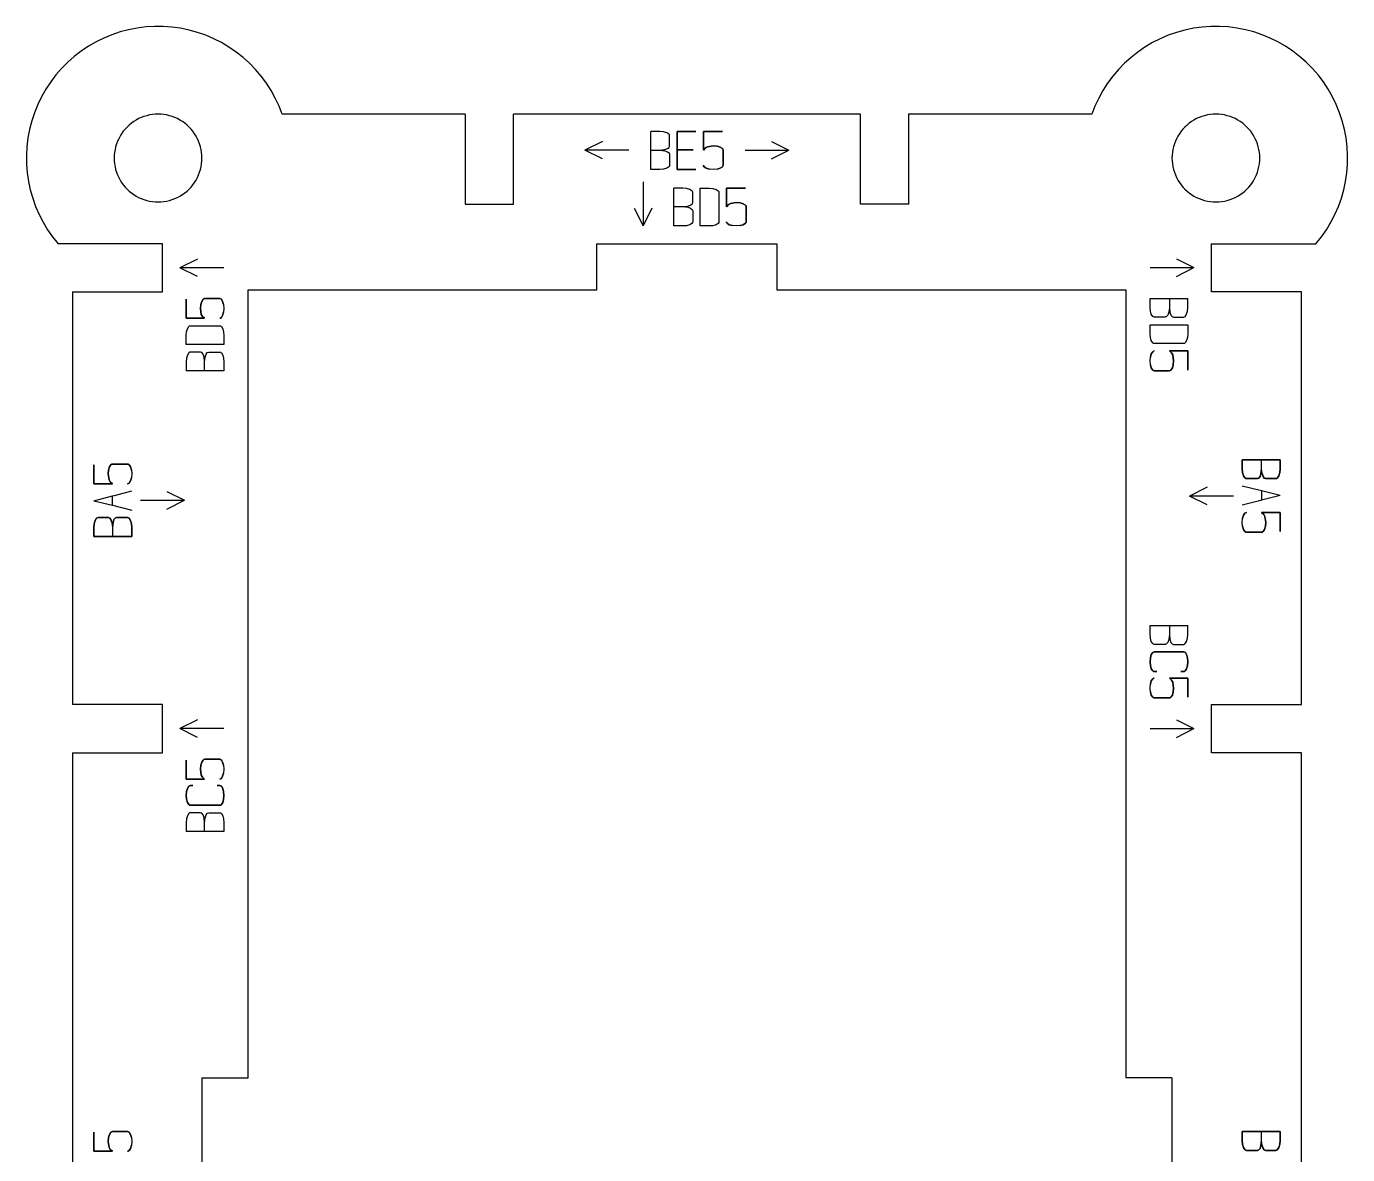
# Model space of a CAD drawing. Header units: millimetres. Extents: x 1085 to 1236, y -362 to -102.
# Drawn here: x 1085.3 to 1235.8, y -230.9 to -102.4 of the extents above; entities that cross this region are included whole.
import ezdxf

# ---------------------------------------------------------------- set-up
doc = ezdxf.new("R2010")
doc.units = ezdxf.units.MM
doc.layers.add('coding', color=2, linetype='Continuous')

msp = doc.modelspace()

# ---------------------------------------------------------------- linework, layer by layer
for p, q in [((1094.11, -103.69), (1093.22, -104.13)), ((1095.03, -103.31), (1094.11, -103.69)), ((1095.97, -102.99), (1095.03, -103.31)), ((1096.93, -102.74), (1095.97, -102.99)), ((1097.9, -102.55), (1096.93, -102.74)), ((1098.89, -102.42), (1097.9, -102.55)), ((1099.88, -102.36), (1098.89, -102.42)), ((1100.87, -102.37), (1099.88, -102.36)), ((1101.86, -102.44), (1100.87, -102.37)), ((1102.84, -102.58), (1101.86, -102.44)), ((1103.82, -102.78), (1102.84, -102.58)), ((1104.77, -103.05), (1103.82, -102.78)), ((1105.71, -103.37), (1104.77, -103.05)), ((1106.62, -103.76), (1105.71, -103.37)), ((1107.51, -104.21), (1106.62, -103.76)), ((1214.44, -103.76), (1213.56, -104.21)), ((1215.36, -103.37), (1214.44, -103.76)), ((1216.29, -103.05), (1215.36, -103.37)), ((1217.25, -102.78), (1216.29, -103.05)), ((1218.22, -102.58), (1217.25, -102.78)), ((1219.21, -102.44), (1218.22, -102.58)), ((1220.2, -102.37), (1219.21, -102.44)), ((1221.19, -102.36), (1220.2, -102.37)), ((1222.18, -102.42), (1221.19, -102.36)), ((1223.17, -102.55), (1222.18, -102.42)), ((1224.14, -102.74), (1223.17, -102.55)), ((1225.1, -102.99), (1224.14, -102.74)), ((1226.04, -103.31), (1225.1, -102.99)), ((1226.96, -103.69), (1226.04, -103.31)), ((1227.85, -104.13), (1226.96, -103.69)), ((1091.53, -105.18), (1090.74, -105.78)), ((1092.36, -104.62), (1091.53, -105.18)), ((1093.22, -104.13), (1092.36, -104.62)), ((1108.36, -104.72), (1107.51, -104.21)), ((1109.18, -105.28), (1108.36, -104.72)), ((1109.96, -105.9), (1109.18, -105.28)), ((1211.89, -105.28), (1211.11, -105.9)), ((1212.7, -104.72), (1211.89, -105.28)), ((1213.56, -104.21), (1212.7, -104.72)), ((1228.71, -104.62), (1227.85, -104.13)), ((1229.54, -105.18), (1228.71, -104.62)), ((1230.32, -105.78), (1229.54, -105.18)), ((1090, -106.44), (1089.3, -107.14)), ((1090.74, -105.78), (1090, -106.44)), ((1110.7, -106.56), (1109.96, -105.9)), ((1111.39, -107.28), (1110.7, -106.56)), ((1210.37, -106.56), (1209.68, -107.28)), ((1211.11, -105.9), (1210.37, -106.56)), ((1231.07, -106.44), (1230.32, -105.78)), ((1231.77, -107.14), (1231.07, -106.44)), ((1088.65, -107.89), (1088.05, -108.68)), ((1089.3, -107.14), (1088.65, -107.89)), ((1112.03, -108.03), (1111.39, -107.28)), ((1112.62, -108.83), (1112.03, -108.03)), ((1209.03, -108.03), (1208.44, -108.83)), ((1209.68, -107.28), (1209.03, -108.03)), ((1232.42, -107.89), (1231.77, -107.14)), ((1233.02, -108.68), (1232.42, -107.89)), ((1087.5, -109.51), (1087.01, -110.38)), ((1088.05, -108.68), (1087.5, -109.51)), ((1113.16, -109.67), (1112.62, -108.83)), ((1113.64, -110.53), (1113.16, -109.67)), ((1207.91, -109.67), (1207.43, -110.53)), ((1208.44, -108.83), (1207.91, -109.67)), ((1233.57, -109.51), (1233.02, -108.68)), ((1234.06, -110.38), (1233.57, -109.51)), ((1086.58, -111.27), (1086.2, -112.19)), ((1087.01, -110.38), (1086.58, -111.27)), ((1114.06, -111.43), (1113.64, -110.53)), ((1207.43, -110.53), (1207, -111.43)), ((1234.49, -111.27), (1234.06, -110.38)), ((1234.86, -112.19), (1234.49, -111.27)), ((1086.2, -112.19), (1085.89, -113.13)), ((1098.37, -112.74), (1098.07, -112.87)), ((1098.68, -112.62), (1098.37, -112.74)), ((1098.99, -112.53), (1098.68, -112.62)), ((1099.31, -112.45), (1098.99, -112.53)), ((1099.63, -112.4), (1099.31, -112.45)), ((1099.96, -112.37), (1099.63, -112.4)), ((1100.28, -112.36), (1099.96, -112.37)), ((1100.61, -112.37), (1100.28, -112.36)), ((1100.94, -112.4), (1100.61, -112.37)), ((1101.26, -112.45), (1100.94, -112.4)), ((1101.58, -112.53), (1101.26, -112.45)), ((1101.89, -112.62), (1101.58, -112.53)), ((1102.2, -112.74), (1101.89, -112.62)), ((1102.5, -112.87), (1102.2, -112.74)), ((1114.43, -112.36), (1114.06, -111.43)), ((1135.28, -112.36), (1114.43, -112.36)), ((1135.28, -112.36), (1135.28, -122.61)), ((1180.28, -112.36), (1140.78, -112.36)), ((1140.78, -122.61), (1140.78, -112.36)), ((1180.28, -122.61), (1180.28, -112.36)), ((1206.64, -112.36), (1185.78, -112.36)), ((1185.78, -112.36), (1185.78, -122.61)), ((1207, -111.43), (1206.64, -112.36)), ((1218.87, -112.74), (1218.57, -112.87)), ((1219.18, -112.62), (1218.87, -112.74)), ((1219.49, -112.53), (1219.18, -112.62)), ((1219.81, -112.45), (1219.49, -112.53)), ((1220.13, -112.4), (1219.81, -112.45)), ((1220.46, -112.37), (1220.13, -112.4)), ((1220.78, -112.36), (1220.46, -112.37)), ((1221.11, -112.37), (1220.78, -112.36)), ((1221.44, -112.4), (1221.11, -112.37)), ((1221.76, -112.45), (1221.44, -112.4)), ((1222.08, -112.53), (1221.76, -112.45)), ((1222.39, -112.62), (1222.08, -112.53)), ((1222.7, -112.74), (1222.39, -112.62)), ((1222.99, -112.87), (1222.7, -112.74)), ((1235.18, -113.13), (1234.86, -112.19)), ((1085.64, -114.09), (1085.46, -115.07)), ((1085.89, -113.13), (1085.64, -114.09)), ((1096.32, -114.31), (1096.13, -114.58)), ((1096.53, -114.06), (1096.32, -114.31)), ((1096.75, -113.82), (1096.53, -114.06)), ((1096.99, -113.6), (1096.75, -113.82)), ((1097.24, -113.39), (1096.99, -113.6)), ((1097.51, -113.2), (1097.24, -113.39)), ((1097.78, -113.03), (1097.51, -113.2)), ((1098.07, -112.87), (1097.78, -113.03)), ((1102.78, -113.03), (1102.5, -112.87)), ((1103.06, -113.2), (1102.78, -113.03)), ((1103.33, -113.39), (1103.06, -113.2)), ((1103.58, -113.6), (1103.33, -113.39)), ((1103.82, -113.82), (1103.58, -113.6)), ((1104.04, -114.06), (1103.82, -113.82)), ((1104.25, -114.31), (1104.04, -114.06)), ((1104.44, -114.58), (1104.25, -114.31)), ((1216.82, -114.31), (1216.63, -114.58)), ((1217.02, -114.06), (1216.82, -114.31)), ((1217.25, -113.82), (1217.02, -114.06)), ((1217.49, -113.6), (1217.25, -113.82)), ((1217.74, -113.39), (1217.49, -113.6)), ((1218.01, -113.2), (1217.74, -113.39)), ((1218.28, -113.03), (1218.01, -113.2)), ((1218.57, -112.87), (1218.28, -113.03)), ((1223.28, -113.03), (1222.99, -112.87)), ((1223.56, -113.2), (1223.28, -113.03)), ((1223.83, -113.39), (1223.56, -113.2)), ((1224.08, -113.6), (1223.83, -113.39)), ((1224.32, -113.82), (1224.08, -113.6)), ((1224.54, -114.06), (1224.32, -113.82)), ((1224.75, -114.31), (1224.54, -114.06)), ((1224.94, -114.58), (1224.75, -114.31)), ((1235.42, -114.09), (1235.18, -113.13)), ((1235.61, -115.07), (1235.42, -114.09)), ((1085.46, -115.07), (1085.34, -116.06)), ((1095.55, -115.75), (1095.45, -116.06)), ((1095.66, -115.45), (1095.55, -115.75)), ((1095.8, -115.15), (1095.66, -115.45)), ((1095.95, -114.86), (1095.8, -115.15)), ((1096.13, -114.58), (1095.95, -114.86)), ((1104.61, -114.86), (1104.44, -114.58)), ((1104.77, -115.15), (1104.61, -114.86)), ((1104.9, -115.45), (1104.77, -115.15)), ((1105.02, -115.75), (1104.9, -115.45)), ((1105.11, -116.06), (1105.02, -115.75)), ((1216.05, -115.75), (1215.95, -116.06)), ((1216.16, -115.45), (1216.05, -115.75)), ((1216.3, -115.15), (1216.16, -115.45)), ((1216.45, -114.86), (1216.3, -115.15)), ((1216.63, -114.58), (1216.45, -114.86)), ((1225.11, -114.86), (1224.94, -114.58)), ((1225.27, -115.15), (1225.11, -114.86)), ((1225.4, -115.45), (1225.27, -115.15)), ((1225.52, -115.75), (1225.4, -115.45)), ((1225.61, -116.06), (1225.52, -115.75)), ((1235.73, -116.06), (1235.61, -115.07)), ((1085.34, -116.06), (1085.29, -117.05)), ((1085.29, -117.05), (1085.3, -118.04)), ((1095.29, -117.03), (1095.28, -117.36)), ((1095.28, -117.36), (1095.29, -117.69)), ((1095.33, -116.71), (1095.29, -117.03)), ((1095.38, -116.38), (1095.33, -116.71)), ((1095.45, -116.06), (1095.38, -116.38)), ((1105.19, -116.38), (1105.11, -116.06)), ((1105.24, -116.71), (1105.19, -116.38)), ((1105.27, -117.03), (1105.24, -116.71)), ((1105.28, -117.36), (1105.27, -117.03)), ((1105.27, -117.69), (1105.28, -117.36)), ((1215.79, -117.03), (1215.78, -117.36)), ((1215.78, -117.36), (1215.79, -117.69)), ((1215.83, -116.71), (1215.79, -117.03)), ((1215.88, -116.38), (1215.83, -116.71)), ((1215.95, -116.06), (1215.88, -116.38)), ((1225.69, -116.38), (1225.61, -116.06)), ((1225.74, -116.71), (1225.69, -116.38)), ((1225.77, -117.03), (1225.74, -116.71)), ((1225.78, -117.36), (1225.77, -117.03)), ((1225.77, -117.69), (1225.78, -117.36)), ((1235.78, -117.05), (1235.73, -116.06)), ((1235.77, -118.04), (1235.78, -117.05)), ((1085.3, -118.04), (1085.38, -119.03)), ((1095.29, -117.69), (1095.33, -118.01)), ((1095.33, -118.01), (1095.38, -118.33)), ((1095.38, -118.33), (1095.45, -118.65)), ((1095.45, -118.65), (1095.55, -118.97)), ((1105.02, -118.97), (1105.11, -118.65)), ((1105.11, -118.65), (1105.19, -118.33)), ((1105.19, -118.33), (1105.24, -118.01)), ((1105.24, -118.01), (1105.27, -117.69)), ((1215.79, -117.69), (1215.83, -118.01)), ((1215.83, -118.01), (1215.88, -118.33)), ((1215.88, -118.33), (1215.95, -118.65)), ((1215.95, -118.65), (1216.05, -118.97)), ((1225.52, -118.97), (1225.61, -118.65)), ((1225.61, -118.65), (1225.69, -118.33)), ((1225.69, -118.33), (1225.74, -118.01)), ((1225.74, -118.01), (1225.77, -117.69)), ((1235.69, -119.03), (1235.77, -118.04)), ((1085.38, -119.03), (1085.52, -120.01)), ((1085.52, -120.01), (1085.73, -120.98)), ((1095.55, -118.97), (1095.66, -119.27)), ((1095.66, -119.27), (1095.8, -119.57)), ((1095.8, -119.57), (1095.95, -119.86)), ((1095.95, -119.86), (1096.13, -120.14)), ((1096.13, -120.14), (1096.32, -120.4)), ((1104.25, -120.4), (1104.44, -120.14)), ((1104.44, -120.14), (1104.61, -119.86)), ((1104.61, -119.86), (1104.77, -119.57)), ((1104.77, -119.57), (1104.9, -119.27)), ((1104.9, -119.27), (1105.02, -118.97)), ((1216.05, -118.97), (1216.16, -119.27)), ((1216.16, -119.27), (1216.3, -119.57)), ((1216.3, -119.57), (1216.45, -119.86)), ((1216.45, -119.86), (1216.63, -120.14)), ((1216.63, -120.14), (1216.82, -120.4)), ((1224.75, -120.4), (1224.94, -120.14)), ((1224.94, -120.14), (1225.11, -119.86)), ((1225.11, -119.86), (1225.27, -119.57)), ((1225.27, -119.57), (1225.4, -119.27)), ((1225.4, -119.27), (1225.52, -118.97)), ((1235.34, -120.98), (1235.55, -120.01)), ((1235.55, -120.01), (1235.69, -119.03)), ((1085.73, -120.98), (1086, -121.94)), ((1096.32, -120.4), (1096.53, -120.66)), ((1096.53, -120.66), (1096.75, -120.89)), ((1096.75, -120.89), (1096.99, -121.12)), ((1096.99, -121.12), (1097.24, -121.33)), ((1097.24, -121.33), (1097.51, -121.52)), ((1097.51, -121.52), (1097.78, -121.69)), ((1097.78, -121.69), (1098.07, -121.84)), ((1098.07, -121.84), (1098.37, -121.98)), ((1102.2, -121.98), (1102.5, -121.84)), ((1102.5, -121.84), (1102.78, -121.69)), ((1102.78, -121.69), (1103.06, -121.52)), ((1103.06, -121.52), (1103.33, -121.33)), ((1103.33, -121.33), (1103.58, -121.12)), ((1103.58, -121.12), (1103.82, -120.89)), ((1103.82, -120.89), (1104.04, -120.66)), ((1104.04, -120.66), (1104.25, -120.4)), ((1216.82, -120.4), (1217.02, -120.66)), ((1217.02, -120.66), (1217.25, -120.89)), ((1217.25, -120.89), (1217.49, -121.12)), ((1217.49, -121.12), (1217.74, -121.33)), ((1217.74, -121.33), (1218.01, -121.52)), ((1218.01, -121.52), (1218.28, -121.69)), ((1218.28, -121.69), (1218.57, -121.84)), ((1218.57, -121.84), (1218.87, -121.98)), ((1222.7, -121.98), (1222.99, -121.84)), ((1222.99, -121.84), (1223.28, -121.69)), ((1223.28, -121.69), (1223.56, -121.52)), ((1223.56, -121.52), (1223.83, -121.33)), ((1223.83, -121.33), (1224.08, -121.12)), ((1224.08, -121.12), (1224.32, -120.89)), ((1224.32, -120.89), (1224.54, -120.66)), ((1224.54, -120.66), (1224.75, -120.4)), ((1235.07, -121.94), (1235.34, -120.98)), ((1086, -121.94), (1086.33, -122.87)), ((1086.33, -122.87), (1086.73, -123.78)), ((1098.37, -121.98), (1098.68, -122.09)), ((1098.68, -122.09), (1098.99, -122.19)), ((1098.99, -122.19), (1099.31, -122.26)), ((1099.31, -122.26), (1099.63, -122.32)), ((1099.63, -122.32), (1099.96, -122.35)), ((1099.96, -122.35), (1100.28, -122.36)), ((1100.28, -122.36), (1100.61, -122.35)), ((1100.61, -122.35), (1100.94, -122.32)), ((1100.94, -122.32), (1101.26, -122.26)), ((1101.26, -122.26), (1101.58, -122.19)), ((1101.58, -122.19), (1101.89, -122.09)), ((1101.89, -122.09), (1102.2, -121.98)), ((1135.28, -122.61), (1140.78, -122.61)), ((1185.78, -122.61), (1180.28, -122.61)), ((1218.87, -121.98), (1219.18, -122.09)), ((1219.18, -122.09), (1219.49, -122.19)), ((1219.49, -122.19), (1219.81, -122.26)), ((1219.81, -122.26), (1220.13, -122.32)), ((1220.13, -122.32), (1220.46, -122.35)), ((1220.46, -122.35), (1220.78, -122.36)), ((1220.78, -122.36), (1221.11, -122.35)), ((1221.11, -122.35), (1221.44, -122.32)), ((1221.44, -122.32), (1221.76, -122.26)), ((1221.76, -122.26), (1222.08, -122.19)), ((1222.08, -122.19), (1222.39, -122.09)), ((1222.39, -122.09), (1222.7, -121.98)), ((1234.34, -123.78), (1234.73, -122.87)), ((1234.73, -122.87), (1235.07, -121.94)), ((1086.73, -123.78), (1087.19, -124.67)), ((1087.19, -124.67), (1087.7, -125.52)), ((1233.37, -125.52), (1233.88, -124.67)), ((1233.88, -124.67), (1234.34, -123.78)), ((1087.7, -125.52), (1088.27, -126.33)), ((1088.27, -126.33), (1088.89, -127.11)), ((1232.18, -127.11), (1232.8, -126.33)), ((1232.8, -126.33), (1233.37, -125.52)), ((1100.78, -127.11), (1088.89, -127.11)), ((1100.78, -132.61), (1100.78, -127.11)), ((1150.28, -132.36), (1150.28, -127.11)), ((1150.28, -127.11), (1170.78, -127.11)), ((1170.78, -127.11), (1170.78, -132.36)), ((1220.28, -132.61), (1220.28, -127.11)), ((1220.28, -127.11), (1232.18, -127.11)), ((1110.53, -222.11), (1110.53, -132.36)), ((1110.53, -132.36), (1150.28, -132.36)), ((1170.78, -132.36), (1210.53, -132.36)), ((1210.53, -132.36), (1210.53, -222.11)), ((1090.53, -132.61), (1100.78, -132.61)), ((1090.53, -132.61), (1090.53, -179.61)), ((1230.53, -132.61), (1220.28, -132.61)), ((1230.53, -179.61), (1230.53, -132.61)), ((1100.78, -179.61), (1090.53, -179.61)), ((1100.78, -185.11), (1100.78, -179.61)), ((1220.28, -179.61), (1230.53, -179.61)), ((1220.28, -185.11), (1220.28, -179.61)), ((1090.53, -185.11), (1100.78, -185.11)), ((1090.53, -185.11), (1090.53, -279.61)), ((1230.53, -185.11), (1220.28, -185.11)), ((1230.53, -279.61), (1230.53, -185.11)), ((1105.28, -222.11), (1105.28, -242.61)), ((1105.28, -222.11), (1110.53, -222.11)), ((1215.78, -222.11), (1210.53, -222.11)), ((1215.78, -222.11), (1215.78, -242.61))]:
    msp.add_line(p, q)
at = {"layer": 'coding'}
for p, q in [((1157.43, -114.34), (1156.41, -114.34)), ((1156.41, -116.45), (1156.41, -114.34)), ((1157.86, -114.38), (1157.43, -114.34)), ((1159.41, -118.65), (1159.41, -114.34)), ((1159.41, -114.34), (1161.54, -114.34)), ((1161.54, -114.34), (1159.41, -114.34)), ((1159.41, -114.34), (1159.41, -116.43)), ((1162.41, -116.46), (1162.41, -114.34)), ((1162.41, -114.34), (1164.58, -114.34)), ((1164.58, -114.34), (1162.41, -114.34)), ((1162.41, -114.34), (1162.41, -116.46)), ((1150.91, -115.46), (1148.91, -116.46)), ((1158.22, -114.48), (1157.86, -114.38)), ((1158.47, -114.64), (1158.22, -114.48)), ((1158.53, -114.73), (1158.47, -114.64)), ((1158.55, -114.82), (1158.53, -114.73)), ((1158.55, -115.99), (1158.55, -114.82)), ((1170.15, -115.46), (1172.15, -116.46)), ((1153.91, -116.46), (1148.91, -116.46)), ((1150.91, -117.46), (1148.91, -116.46)), ((1156.41, -118.65), (1156.41, -116.45)), ((1156.41, -116.45), (1157.43, -116.45)), ((1157.43, -116.45), (1157.98, -116.39)), ((1157.43, -116.45), (1157.99, -116.52)), ((1157.98, -116.39), (1158.32, -116.28)), ((1157.99, -116.52), (1158.32, -116.63)), ((1158.32, -116.28), (1158.5, -116.14)), ((1158.32, -116.63), (1158.5, -116.76)), ((1158.5, -116.14), (1158.55, -115.99)), ((1158.5, -116.76), (1158.55, -116.91)), ((1158.55, -116.91), (1158.55, -118.17)), ((1159.41, -116.43), (1161.24, -116.43)), ((1161.24, -116.43), (1159.41, -116.43)), ((1159.41, -116.43), (1159.41, -118.65)), ((1162.63, -116.2), (1162.41, -116.46)), ((1162.41, -116.46), (1162.63, -116.2)), ((1162.86, -116.08), (1162.63, -116.2)), ((1162.63, -116.2), (1162.86, -116.08)), ((1163.53, -115.98), (1162.86, -116.08)), ((1162.86, -116.08), (1163.53, -115.98)), ((1163.97, -116.01), (1163.53, -115.98)), ((1163.53, -115.98), (1163.97, -116.01)), ((1164.33, -116.12), (1163.97, -116.01)), ((1163.97, -116.01), (1164.33, -116.12)), ((1164.57, -116.27), (1164.33, -116.12)), ((1164.33, -116.12), (1164.57, -116.27)), ((1164.63, -116.36), (1164.57, -116.27)), ((1164.57, -116.27), (1164.63, -116.36)), ((1164.65, -116.46), (1164.63, -116.36)), ((1164.63, -116.36), (1164.65, -116.46)), ((1164.65, -118.17), (1164.65, -116.46)), ((1164.65, -116.46), (1164.65, -118.17)), ((1167.15, -116.46), (1172.15, -116.46)), ((1170.15, -117.46), (1172.15, -116.46)), ((1157.43, -118.65), (1156.41, -118.65)), ((1157.86, -118.61), (1157.43, -118.65)), ((1158.22, -118.51), (1157.86, -118.61)), ((1158.47, -118.36), (1158.22, -118.51)), ((1158.53, -118.27), (1158.47, -118.36)), ((1158.55, -118.17), (1158.53, -118.27)), ((1159.41, -118.65), (1161.54, -118.65)), ((1161.54, -118.65), (1159.41, -118.65)), ((1162.43, -118.26), (1162.41, -118.17)), ((1162.41, -118.17), (1162.43, -118.26)), ((1162.49, -118.35), (1162.43, -118.26)), ((1162.43, -118.26), (1162.49, -118.35)), ((1162.73, -118.51), (1162.49, -118.35)), ((1162.49, -118.35), (1162.73, -118.51)), ((1163.09, -118.61), (1162.73, -118.51)), ((1162.73, -118.51), (1163.09, -118.61)), ((1163.53, -118.65), (1163.09, -118.61)), ((1163.97, -118.61), (1163.53, -118.65)), ((1163.97, -118.61), (1164.33, -118.51)), ((1164.33, -118.51), (1163.97, -118.61)), ((1164.33, -118.51), (1164.57, -118.35)), ((1164.57, -118.35), (1164.33, -118.51)), ((1164.57, -118.35), (1164.63, -118.26)), ((1164.63, -118.26), (1164.57, -118.35)), ((1164.63, -118.26), (1164.65, -118.17)), ((1164.65, -118.17), (1164.63, -118.26)), ((1155.53, -120.06), (1155.53, -125.06)), ((1160.05, -120.78), (1159.03, -120.78)), ((1159.03, -122.89), (1159.03, -120.78)), ((1160.48, -120.82), (1160.05, -120.78)), ((1160.84, -120.93), (1160.48, -120.82)), ((1161.09, -121.08), (1160.84, -120.93)), ((1161.15, -121.17), (1161.09, -121.08)), ((1161.18, -121.26), (1161.15, -121.17)), ((1161.18, -122.43), (1161.18, -121.26)), ((1162.03, -125.09), (1162.03, -120.78)), ((1162.03, -120.78), (1163.05, -120.78)), ((1163.05, -120.78), (1163.48, -120.82)), ((1163.48, -120.82), (1163.85, -120.93)), ((1163.85, -120.93), (1164.09, -121.08)), ((1164.09, -121.08), (1164.15, -121.17)), ((1164.15, -121.17), (1164.17, -121.26)), ((1164.17, -121.26), (1164.17, -124.61)), ((1165.03, -122.9), (1165.03, -120.78)), ((1165.03, -120.78), (1167.2, -120.78)), ((1167.2, -120.78), (1165.03, -120.78)), ((1165.03, -120.78), (1165.03, -122.9)), ((1154.53, -123.06), (1155.53, -125.06)), ((1156.53, -123.06), (1155.53, -125.06)), ((1159.03, -125.09), (1159.03, -122.89)), ((1159.03, -122.89), (1160.05, -122.89)), ((1160.05, -122.89), (1160.6, -122.83)), ((1160.05, -122.89), (1160.61, -122.96)), ((1160.6, -122.83), (1160.94, -122.72)), ((1160.61, -122.96), (1160.94, -123.07)), ((1160.94, -122.72), (1161.12, -122.58)), ((1160.94, -123.07), (1161.12, -123.2)), ((1161.12, -122.58), (1161.18, -122.43)), ((1161.12, -123.2), (1161.18, -123.35)), ((1161.18, -123.35), (1161.18, -124.61)), ((1165.25, -122.64), (1165.03, -122.9)), ((1165.03, -122.9), (1165.25, -122.64)), ((1165.48, -122.52), (1165.25, -122.64)), ((1165.25, -122.64), (1165.48, -122.52)), ((1166.15, -122.42), (1165.48, -122.52)), ((1165.48, -122.52), (1166.15, -122.42)), ((1166.59, -122.45), (1166.15, -122.42)), ((1166.15, -122.42), (1166.59, -122.45)), ((1166.95, -122.56), (1166.59, -122.45)), ((1166.59, -122.45), (1166.95, -122.56)), ((1167.2, -122.71), (1166.95, -122.56)), ((1166.95, -122.56), (1167.2, -122.71)), ((1167.26, -122.8), (1167.2, -122.71)), ((1167.2, -122.71), (1167.26, -122.8)), ((1167.28, -122.9), (1167.26, -122.8)), ((1167.26, -122.8), (1167.28, -122.9)), ((1167.28, -124.61), (1167.28, -122.9)), ((1167.28, -122.9), (1167.28, -124.61)), ((1161.09, -124.8), (1160.84, -124.95)), ((1161.15, -124.71), (1161.09, -124.8)), ((1161.18, -124.61), (1161.15, -124.71)), ((1164.09, -124.8), (1163.85, -124.95)), ((1164.15, -124.71), (1164.09, -124.8)), ((1164.17, -124.61), (1164.15, -124.71)), ((1165.05, -124.71), (1165.03, -124.61)), ((1165.03, -124.61), (1165.05, -124.71)), ((1165.11, -124.79), (1165.05, -124.71)), ((1165.05, -124.71), (1165.11, -124.79)), ((1165.35, -124.95), (1165.11, -124.79)), ((1165.11, -124.79), (1165.35, -124.95)), ((1166.95, -124.95), (1167.2, -124.79)), ((1167.2, -124.79), (1166.95, -124.95)), ((1167.2, -124.79), (1167.26, -124.71)), ((1167.26, -124.71), (1167.2, -124.79)), ((1167.26, -124.71), (1167.28, -124.61)), ((1167.28, -124.61), (1167.26, -124.71)), ((1160.05, -125.09), (1159.03, -125.09)), ((1160.48, -125.06), (1160.05, -125.09)), ((1160.84, -124.95), (1160.48, -125.06)), ((1163.05, -125.09), (1162.03, -125.09)), ((1163.49, -125.06), (1163.05, -125.09)), ((1163.85, -124.95), (1163.49, -125.06)), ((1165.71, -125.05), (1165.35, -124.95)), ((1165.35, -124.95), (1165.71, -125.05)), ((1166.15, -125.09), (1165.71, -125.05)), ((1166.59, -125.05), (1166.15, -125.09)), ((1166.59, -125.05), (1166.95, -124.95)), ((1166.95, -124.95), (1166.59, -125.05)), ((1104.78, -128.86), (1102.78, -129.86)), ((1216.28, -128.84), (1218.28, -129.84)), ((1107.78, -129.86), (1102.78, -129.86)), ((1104.78, -130.86), (1102.78, -129.86)), ((1213.28, -129.84), (1218.28, -129.84)), ((1216.28, -130.84), (1218.28, -129.84)), ((1103.48, -135.61), (1103.48, -133.43)), ((1103.48, -133.43), (1103.48, -135.61)), ((1105.25, -133.68), (1105.15, -134.04)), ((1105.15, -134.04), (1105.25, -133.68)), ((1105.41, -133.44), (1105.25, -133.68)), ((1105.25, -133.68), (1105.41, -133.44)), ((1105.5, -133.38), (1105.41, -133.44)), ((1105.41, -133.44), (1105.5, -133.38)), ((1105.59, -133.36), (1105.5, -133.38)), ((1105.5, -133.38), (1105.59, -133.36)), ((1107.3, -133.36), (1105.59, -133.36)), ((1105.59, -133.36), (1107.3, -133.36)), ((1107.4, -133.38), (1107.3, -133.36)), ((1107.3, -133.36), (1107.4, -133.38)), ((1107.49, -133.44), (1107.4, -133.38)), ((1107.4, -133.38), (1107.49, -133.44)), ((1107.64, -133.68), (1107.49, -133.44)), ((1107.49, -133.44), (1107.64, -133.68)), ((1107.75, -134.04), (1107.64, -133.68)), ((1107.64, -133.68), (1107.75, -134.04)), ((1213.28, -133.34), (1215.48, -133.34)), ((1213.28, -134.36), (1213.28, -133.34)), ((1215.48, -133.34), (1215.48, -134.36)), ((1215.48, -133.34), (1217.59, -133.34)), ((1217.59, -134.36), (1217.59, -133.34)), ((1105.15, -134.04), (1105.11, -134.48)), ((1105.11, -134.48), (1105.15, -134.04)), ((1105.11, -134.48), (1105.21, -135.16)), ((1105.21, -135.16), (1105.11, -134.48)), ((1105.21, -135.16), (1105.34, -135.39)), ((1105.34, -135.39), (1105.21, -135.16)), ((1105.34, -135.39), (1105.59, -135.61)), ((1105.59, -135.61), (1105.34, -135.39)), ((1107.64, -135.28), (1107.49, -135.53)), ((1107.49, -135.53), (1107.64, -135.28)), ((1107.75, -134.92), (1107.64, -135.28)), ((1107.64, -135.28), (1107.75, -134.92)), ((1107.75, -134.04), (1107.78, -134.48)), ((1107.78, -134.48), (1107.75, -134.92)), ((1213.32, -134.79), (1213.28, -134.36)), ((1213.42, -135.15), (1213.32, -134.79)), ((1213.58, -135.4), (1213.42, -135.15)), ((1213.67, -135.46), (1213.58, -135.4)), ((1215.17, -135.42), (1215.02, -135.48)), ((1215.31, -135.25), (1215.17, -135.42)), ((1215.41, -134.92), (1215.31, -135.25)), ((1215.48, -134.36), (1215.41, -134.92)), ((1215.48, -134.36), (1215.55, -134.91)), ((1215.55, -134.91), (1215.65, -135.25)), ((1215.65, -135.25), (1215.79, -135.42)), ((1215.79, -135.42), (1215.94, -135.48)), ((1217.2, -135.46), (1217.29, -135.4)), ((1217.29, -135.4), (1217.45, -135.15)), ((1217.45, -135.15), (1217.56, -134.79)), ((1217.56, -134.79), (1217.59, -134.36)), ((1105.59, -135.61), (1103.48, -135.61)), ((1103.48, -135.61), (1105.59, -135.61)), ((1103.51, -137.15), (1103.62, -136.79)), ((1103.62, -136.79), (1103.78, -136.54)), ((1103.78, -136.54), (1103.86, -136.48)), ((1103.86, -136.48), (1103.96, -136.46)), ((1103.96, -136.46), (1107.3, -136.46)), ((1107.4, -135.59), (1107.3, -135.61)), ((1107.3, -135.61), (1107.4, -135.59)), ((1107.3, -136.46), (1107.4, -136.48)), ((1107.49, -135.53), (1107.4, -135.59)), ((1107.4, -135.59), (1107.49, -135.53)), ((1107.4, -136.48), (1107.49, -136.54)), ((1107.49, -136.54), (1107.65, -136.79)), ((1107.65, -136.79), (1107.75, -137.14)), ((1213.28, -136.34), (1217.59, -136.34)), ((1213.28, -137.35), (1213.28, -136.34)), ((1213.76, -135.48), (1213.67, -135.46)), ((1215.02, -135.48), (1213.76, -135.48)), ((1215.94, -135.48), (1217.11, -135.48)), ((1217.11, -135.48), (1217.2, -135.46)), ((1217.59, -136.34), (1217.59, -137.35)), ((1103.48, -137.59), (1103.51, -137.15)), ((1103.48, -138.6), (1103.48, -137.59)), ((1107.75, -137.14), (1107.78, -137.59)), ((1107.78, -137.59), (1107.78, -138.6)), ((1213.32, -137.8), (1213.28, -137.35)), ((1213.42, -138.15), (1213.32, -137.8)), ((1213.58, -138.4), (1213.42, -138.15)), ((1213.67, -138.46), (1213.58, -138.4)), ((1217.29, -138.4), (1217.2, -138.46)), ((1217.45, -138.15), (1217.29, -138.4)), ((1217.56, -137.79), (1217.45, -138.15)), ((1217.59, -137.35), (1217.56, -137.79)), ((1107.78, -138.6), (1103.48, -138.6)), ((1103.62, -139.79), (1103.51, -140.15)), ((1103.78, -139.54), (1103.62, -139.79)), ((1103.86, -139.48), (1103.78, -139.54)), ((1103.96, -139.46), (1103.86, -139.48)), ((1105.12, -139.46), (1103.96, -139.46)), ((1105.28, -139.52), (1105.12, -139.46)), ((1105.42, -139.69), (1105.28, -139.52)), ((1105.52, -140.03), (1105.42, -139.69)), ((1105.65, -140.03), (1105.76, -139.69)), ((1105.76, -139.69), (1105.89, -139.52)), ((1105.89, -139.52), (1106.05, -139.46)), ((1106.05, -139.46), (1107.3, -139.46)), ((1107.3, -139.46), (1107.4, -139.48)), ((1107.4, -139.48), (1107.49, -139.54)), ((1107.49, -139.54), (1107.65, -139.79)), ((1107.65, -139.79), (1107.75, -140.15)), ((1213.32, -140.02), (1213.42, -139.66)), ((1213.42, -139.66), (1213.32, -140.02)), ((1213.42, -139.66), (1213.58, -139.41)), ((1213.58, -139.41), (1213.42, -139.66)), ((1213.58, -139.41), (1213.67, -139.35)), ((1213.67, -139.35), (1213.58, -139.41)), ((1213.76, -138.48), (1213.67, -138.46)), ((1213.67, -139.35), (1213.76, -139.33)), ((1213.76, -139.33), (1213.67, -139.35)), ((1217.11, -138.48), (1213.76, -138.48)), ((1215.73, -139.55), (1215.48, -139.33)), ((1215.48, -139.33), (1217.59, -139.33)), ((1217.59, -139.33), (1215.48, -139.33)), ((1215.48, -139.33), (1215.73, -139.55)), ((1215.86, -139.78), (1215.73, -139.55)), ((1215.73, -139.55), (1215.86, -139.78)), ((1215.96, -140.46), (1215.86, -139.78)), ((1215.86, -139.78), (1215.96, -140.46)), ((1217.2, -138.46), (1217.11, -138.48)), ((1217.59, -139.33), (1217.59, -141.51)), ((1217.59, -141.51), (1217.59, -139.33)), ((1103.51, -140.15), (1103.48, -140.58)), ((1103.48, -140.58), (1103.48, -141.6)), ((1105.59, -140.58), (1105.52, -140.03)), ((1105.59, -140.58), (1105.65, -140.03)), ((1105.59, -141.6), (1105.59, -140.58)), ((1107.75, -140.15), (1107.78, -140.58)), ((1107.78, -140.58), (1107.78, -141.6)), ((1213.28, -140.46), (1213.32, -140.02)), ((1213.32, -140.9), (1213.28, -140.46)), ((1213.32, -140.9), (1213.42, -141.26)), ((1213.42, -141.26), (1213.32, -140.9)), ((1213.42, -141.26), (1213.58, -141.5)), ((1213.58, -141.5), (1213.42, -141.26)), ((1215.66, -141.5), (1215.82, -141.26)), ((1215.82, -141.26), (1215.66, -141.5)), ((1215.82, -141.26), (1215.92, -140.9)), ((1215.92, -140.9), (1215.82, -141.26)), ((1215.92, -140.9), (1215.96, -140.46)), ((1215.96, -140.46), (1215.92, -140.9)), ((1105.59, -141.6), (1103.48, -141.6)), ((1107.78, -141.6), (1105.59, -141.6)), ((1213.58, -141.5), (1213.67, -141.56)), ((1213.67, -141.56), (1213.58, -141.5)), ((1213.67, -141.56), (1213.76, -141.58)), ((1213.76, -141.58), (1213.67, -141.56)), ((1213.76, -141.58), (1215.48, -141.58)), ((1215.48, -141.58), (1213.76, -141.58)), ((1215.48, -141.58), (1215.57, -141.56)), ((1215.57, -141.56), (1215.48, -141.58)), ((1215.57, -141.56), (1215.66, -141.5)), ((1215.66, -141.5), (1215.57, -141.56)), ((1223.78, -151.73), (1225.98, -151.73)), ((1223.78, -152.75), (1223.78, -151.73)), ((1228.09, -151.73), (1223.78, -151.73)), ((1223.78, -151.73), (1223.78, -152.75)), ((1225.98, -152.75), (1225.98, -151.73)), ((1225.98, -151.73), (1228.09, -151.73)), ((1228.09, -152.75), (1228.09, -151.73)), ((1228.09, -151.73), (1228.09, -152.75)), ((1092.98, -154.45), (1092.98, -152.28)), ((1092.98, -152.28), (1092.98, -154.45)), ((1094.65, -152.89), (1094.61, -153.33)), ((1094.61, -153.33), (1094.65, -152.89)), ((1094.61, -153.33), (1094.71, -154.01)), ((1094.71, -154.01), (1094.61, -153.33)), ((1094.75, -152.53), (1094.65, -152.89)), ((1094.65, -152.89), (1094.75, -152.53)), ((1094.91, -152.29), (1094.75, -152.53)), ((1094.75, -152.53), (1094.91, -152.29)), ((1095, -152.23), (1094.91, -152.29)), ((1094.91, -152.29), (1095, -152.23)), ((1095.09, -152.21), (1095, -152.23)), ((1095, -152.23), (1095.09, -152.21)), ((1096.8, -152.21), (1095.09, -152.21)), ((1095.09, -152.21), (1096.8, -152.21)), ((1096.9, -152.23), (1096.8, -152.21)), ((1096.8, -152.21), (1096.9, -152.23)), ((1096.99, -152.29), (1096.9, -152.23)), ((1096.9, -152.23), (1096.99, -152.29)), ((1097.14, -152.53), (1096.99, -152.29)), ((1096.99, -152.29), (1097.14, -152.53)), ((1097.25, -152.89), (1097.14, -152.53)), ((1097.14, -152.53), (1097.25, -152.89)), ((1097.25, -152.89), (1097.28, -153.33)), ((1097.28, -153.33), (1097.25, -153.77)), ((1223.82, -153.18), (1223.78, -152.75)), ((1223.78, -152.75), (1223.82, -153.18)), ((1223.92, -153.54), (1223.82, -153.18)), ((1223.82, -153.18), (1223.92, -153.54)), ((1225.91, -153.31), (1225.81, -153.64)), ((1225.81, -153.64), (1225.91, -153.31)), ((1225.91, -153.31), (1225.98, -152.75)), ((1226.05, -153.3), (1225.98, -152.75)), ((1226.05, -153.3), (1226.15, -153.64)), ((1226.15, -153.64), (1226.05, -153.3)), ((1227.95, -153.54), (1228.06, -153.18)), ((1228.06, -153.18), (1227.95, -153.54)), ((1228.06, -153.18), (1228.09, -152.75)), ((1228.09, -152.75), (1228.06, -153.18)), ((1095.09, -154.45), (1092.98, -154.45)), ((1092.98, -154.45), (1095.09, -154.45)), ((1094.71, -154.01), (1094.84, -154.24)), ((1094.84, -154.24), (1094.71, -154.01)), ((1094.84, -154.24), (1095.09, -154.45)), ((1095.09, -154.45), (1094.84, -154.24)), ((1096.9, -154.43), (1096.8, -154.45)), ((1096.8, -154.45), (1096.9, -154.43)), ((1096.99, -154.37), (1096.9, -154.43)), ((1096.9, -154.43), (1096.99, -154.37)), ((1097.14, -154.13), (1096.99, -154.37)), ((1096.99, -154.37), (1097.14, -154.13)), ((1097.25, -153.77), (1097.14, -154.13)), ((1097.14, -154.13), (1097.25, -153.77)), ((1219.78, -154.85), (1217.78, -155.85)), ((1225.98, -155.27), (1223.78, -154.73)), ((1224.08, -153.79), (1223.92, -153.54)), ((1223.92, -153.54), (1224.08, -153.79)), ((1224.17, -153.85), (1224.08, -153.79)), ((1224.08, -153.79), (1224.17, -153.85)), ((1224.26, -153.87), (1224.17, -153.85)), ((1224.17, -153.85), (1224.26, -153.87)), ((1225.52, -153.87), (1224.26, -153.87)), ((1224.26, -153.87), (1225.52, -153.87)), ((1225.67, -153.82), (1225.52, -153.87)), ((1225.52, -153.87), (1225.67, -153.82)), ((1225.81, -153.64), (1225.67, -153.82)), ((1225.67, -153.82), (1225.81, -153.64)), ((1226.15, -153.64), (1226.29, -153.82)), ((1226.29, -153.82), (1226.15, -153.64)), ((1226.29, -153.82), (1226.44, -153.87)), ((1226.44, -153.87), (1226.29, -153.82)), ((1226.44, -153.87), (1227.61, -153.87)), ((1227.61, -153.87), (1226.44, -153.87)), ((1227.61, -153.87), (1227.7, -153.85)), ((1227.7, -153.85), (1227.61, -153.87)), ((1227.7, -153.85), (1227.79, -153.79)), ((1227.79, -153.79), (1227.7, -153.85)), ((1227.79, -153.79), (1227.95, -153.54)), ((1227.95, -153.54), (1227.79, -153.79)), ((1092.97, -156.39), (1095.09, -155.84)), ((1092.97, -156.39), (1095.09, -156.91)), ((1095.09, -155.84), (1095.46, -155.74)), ((1095.09, -156.91), (1095.09, -155.84)), ((1095.47, -155.74), (1097.28, -155.27)), ((1098.28, -156.33), (1103.28, -156.33)), ((1101.28, -155.33), (1103.28, -156.33)), ((1101.28, -157.33), (1103.28, -156.33)), ((1222.78, -155.85), (1217.78, -155.85)), ((1219.78, -156.85), (1217.78, -155.85)), ((1225.6, -156.44), (1223.78, -156.91)), ((1225.98, -156.34), (1225.61, -156.44)), ((1228.1, -155.79), (1225.98, -155.27)), ((1225.98, -155.27), (1225.98, -156.34)), ((1228.1, -155.79), (1225.98, -156.34)), ((1095.09, -156.91), (1097.28, -157.45)), ((1223.92, -158.05), (1224.08, -157.81)), ((1224.08, -157.81), (1223.92, -158.05)), ((1224.08, -157.81), (1224.17, -157.75)), ((1224.17, -157.75), (1224.08, -157.81)), ((1224.17, -157.75), (1224.26, -157.73)), ((1224.26, -157.73), (1224.17, -157.75)), ((1226.23, -157.94), (1225.98, -157.73)), ((1225.98, -157.73), (1228.09, -157.73)), ((1228.09, -157.73), (1225.98, -157.73)), ((1225.98, -157.73), (1226.23, -157.94)), ((1226.36, -158.18), (1226.23, -157.94)), ((1226.23, -157.94), (1226.36, -158.18)), ((1228.09, -157.73), (1228.09, -159.9)), ((1228.09, -159.9), (1228.09, -157.73)), ((1093.01, -159), (1092.98, -159.43)), ((1092.98, -159.43), (1093.01, -159)), ((1092.98, -159.43), (1092.98, -160.45)), ((1092.98, -160.45), (1092.98, -159.43)), ((1093.12, -158.64), (1093.01, -159)), ((1093.01, -159), (1093.12, -158.64)), ((1093.28, -158.39), (1093.12, -158.64)), ((1093.12, -158.64), (1093.28, -158.39)), ((1093.36, -158.33), (1093.28, -158.39)), ((1093.28, -158.39), (1093.36, -158.33)), ((1093.46, -158.31), (1093.36, -158.33)), ((1093.36, -158.33), (1093.46, -158.31)), ((1094.62, -158.31), (1093.46, -158.31)), ((1093.46, -158.31), (1094.62, -158.31)), ((1094.78, -158.36), (1094.62, -158.31)), ((1094.62, -158.31), (1094.78, -158.36)), ((1094.92, -158.54), (1094.78, -158.36)), ((1094.78, -158.36), (1094.92, -158.54)), ((1095.02, -158.88), (1094.92, -158.54)), ((1094.92, -158.54), (1095.02, -158.88)), ((1095.02, -158.88), (1095.09, -159.43)), ((1095.15, -158.87), (1095.09, -159.43)), ((1095.09, -159.43), (1095.09, -160.45)), ((1095.15, -158.87), (1095.26, -158.54)), ((1095.26, -158.54), (1095.15, -158.87)), ((1095.26, -158.54), (1095.39, -158.36)), ((1095.4, -158.36), (1095.26, -158.54)), ((1095.39, -158.36), (1095.55, -158.31)), ((1095.55, -158.31), (1095.4, -158.36)), ((1095.55, -158.31), (1096.8, -158.31)), ((1096.8, -158.31), (1095.55, -158.31)), ((1096.8, -158.31), (1096.9, -158.33)), ((1096.9, -158.33), (1096.8, -158.31)), ((1096.9, -158.33), (1096.99, -158.39)), ((1096.99, -158.39), (1096.9, -158.33)), ((1096.99, -158.39), (1097.15, -158.64)), ((1097.15, -158.64), (1096.99, -158.39)), ((1097.15, -158.64), (1097.25, -159)), ((1097.25, -159), (1097.15, -158.64)), ((1097.25, -159), (1097.28, -159.43)), ((1097.28, -159.43), (1097.25, -159)), ((1097.28, -159.43), (1097.28, -160.45)), ((1097.28, -160.45), (1097.28, -159.43)), ((1223.78, -158.85), (1223.82, -158.41)), ((1223.82, -159.29), (1223.78, -158.85)), ((1223.82, -158.41), (1223.92, -158.05)), ((1223.92, -158.05), (1223.82, -158.41)), ((1223.82, -159.29), (1223.92, -159.65)), ((1223.92, -159.65), (1223.82, -159.29)), ((1226.32, -159.65), (1226.42, -159.29)), ((1226.42, -159.29), (1226.32, -159.65)), ((1226.46, -158.85), (1226.36, -158.18)), ((1226.36, -158.18), (1226.46, -158.85)), ((1226.42, -159.29), (1226.46, -158.85)), ((1226.46, -158.85), (1226.42, -159.29)), ((1092.98, -160.45), (1097.28, -160.45)), ((1095.09, -160.45), (1092.98, -160.45)), ((1097.28, -160.45), (1095.09, -160.45)), ((1223.92, -159.65), (1224.08, -159.89)), ((1224.08, -159.89), (1223.92, -159.65)), ((1224.08, -159.89), (1224.17, -159.95)), ((1224.17, -159.95), (1224.08, -159.89)), ((1224.17, -159.95), (1224.26, -159.97)), ((1224.26, -159.97), (1224.17, -159.95)), ((1224.26, -159.97), (1225.98, -159.97)), ((1225.98, -159.97), (1224.26, -159.97)), ((1225.98, -159.97), (1226.07, -159.95)), ((1226.07, -159.95), (1225.98, -159.97)), ((1226.07, -159.95), (1226.16, -159.89)), ((1226.16, -159.89), (1226.07, -159.95)), ((1226.16, -159.89), (1226.32, -159.65)), ((1226.32, -159.65), (1226.16, -159.89)), ((1213.28, -170.6), (1215.48, -170.6)), ((1213.28, -171.62), (1213.28, -170.6)), ((1215.48, -170.6), (1215.48, -171.62)), ((1215.48, -170.6), (1217.59, -170.6)), ((1217.59, -171.62), (1217.59, -170.6)), ((1213.32, -172.05), (1213.28, -171.62)), ((1213.42, -172.42), (1213.32, -172.05)), ((1213.58, -172.66), (1213.42, -172.42)), ((1213.67, -172.73), (1213.58, -172.66)), ((1213.76, -172.75), (1213.67, -172.73)), ((1215.02, -172.75), (1213.76, -172.75)), ((1215.17, -172.69), (1215.02, -172.75)), ((1215.31, -172.52), (1215.17, -172.69)), ((1215.41, -172.18), (1215.31, -172.52)), ((1215.48, -171.62), (1215.41, -172.18)), ((1215.48, -171.62), (1215.55, -172.17)), ((1215.55, -172.17), (1215.65, -172.52)), ((1215.65, -172.52), (1215.79, -172.69)), ((1215.79, -172.69), (1215.94, -172.75)), ((1215.94, -172.75), (1217.11, -172.75)), ((1217.11, -172.75), (1217.2, -172.73)), ((1217.2, -172.73), (1217.29, -172.66)), ((1217.29, -172.66), (1217.45, -172.42)), ((1217.45, -172.42), (1217.56, -172.05)), ((1217.56, -172.05), (1217.59, -171.62)), ((1213.28, -174.73), (1213.32, -174.28)), ((1213.32, -174.28), (1213.28, -174.73)), ((1213.32, -174.28), (1213.42, -173.92)), ((1213.42, -173.92), (1213.32, -174.28)), ((1213.42, -173.92), (1213.58, -173.68)), ((1213.58, -173.68), (1213.42, -173.92)), ((1213.58, -173.68), (1213.67, -173.62)), ((1213.67, -173.62), (1213.58, -173.68)), ((1213.67, -173.62), (1213.76, -173.6)), ((1213.76, -173.6), (1213.67, -173.62)), ((1213.76, -173.6), (1217.11, -173.6)), ((1217.11, -173.6), (1213.76, -173.6)), ((1217.11, -173.6), (1217.21, -173.62)), ((1217.21, -173.62), (1217.11, -173.6)), ((1217.21, -173.62), (1217.3, -173.68)), ((1217.3, -173.68), (1217.21, -173.62)), ((1217.3, -173.68), (1217.45, -173.92)), ((1217.45, -173.92), (1217.3, -173.68)), ((1217.45, -173.92), (1217.56, -174.29)), ((1217.56, -174.29), (1217.45, -173.92)), ((1217.56, -174.29), (1217.59, -174.73)), ((1217.59, -174.73), (1217.56, -174.29)), ((1213.32, -175.17), (1213.28, -174.73)), ((1213.28, -174.73), (1213.32, -175.17)), ((1213.42, -175.52), (1213.32, -175.17)), ((1213.32, -175.17), (1213.42, -175.52)), ((1213.58, -175.77), (1213.42, -175.52)), ((1213.42, -175.52), (1213.58, -175.77)), ((1213.67, -175.83), (1213.58, -175.77)), ((1213.58, -175.77), (1213.67, -175.83)), ((1213.76, -175.85), (1213.67, -175.83)), ((1213.67, -175.83), (1213.76, -175.85)), ((1214.07, -175.85), (1213.76, -175.85)), ((1213.76, -175.85), (1214.07, -175.85)), ((1217.11, -175.85), (1216.8, -175.85)), ((1216.8, -175.85), (1217.11, -175.85)), ((1217.2, -175.83), (1217.11, -175.85)), ((1217.11, -175.85), (1217.2, -175.83)), ((1217.29, -175.77), (1217.2, -175.83)), ((1217.2, -175.83), (1217.29, -175.77)), ((1217.45, -175.52), (1217.29, -175.77)), ((1217.29, -175.77), (1217.45, -175.52)), ((1217.56, -175.16), (1217.45, -175.52)), ((1217.45, -175.52), (1217.56, -175.16)), ((1217.59, -174.73), (1217.56, -175.16)), ((1217.56, -175.16), (1217.59, -174.73)), ((1213.28, -177.72), (1213.32, -177.28)), ((1213.32, -177.28), (1213.42, -176.91)), ((1213.42, -176.91), (1213.32, -177.28)), ((1213.42, -176.91), (1213.58, -176.67)), ((1213.58, -176.67), (1213.42, -176.91)), ((1213.58, -176.67), (1213.67, -176.61)), ((1213.67, -176.61), (1213.58, -176.67)), ((1213.67, -176.61), (1213.76, -176.59)), ((1213.76, -176.59), (1213.67, -176.61)), ((1215.73, -176.81), (1215.48, -176.59)), ((1215.48, -176.59), (1217.59, -176.59)), ((1217.59, -176.59), (1215.48, -176.59)), ((1215.48, -176.59), (1215.73, -176.81)), ((1215.86, -177.04), (1215.73, -176.81)), ((1215.73, -176.81), (1215.86, -177.04)), ((1215.96, -177.72), (1215.86, -177.04)), ((1215.86, -177.04), (1215.96, -177.72)), ((1217.59, -176.59), (1217.59, -178.77)), ((1217.59, -178.77), (1217.59, -176.59)), ((1213.32, -178.16), (1213.28, -177.72)), ((1213.32, -178.16), (1213.42, -178.52)), ((1213.42, -178.52), (1213.32, -178.16)), ((1213.42, -178.52), (1213.58, -178.76)), ((1213.58, -178.76), (1213.42, -178.52)), ((1213.58, -178.76), (1213.67, -178.82)), ((1213.67, -178.82), (1213.58, -178.76)), ((1213.67, -178.82), (1213.76, -178.84)), ((1213.76, -178.84), (1213.67, -178.82)), ((1213.76, -178.84), (1215.48, -178.84)), ((1215.48, -178.84), (1213.76, -178.84)), ((1215.48, -178.84), (1215.57, -178.82)), ((1215.57, -178.82), (1215.48, -178.84)), ((1215.57, -178.82), (1215.66, -178.76)), ((1215.66, -178.76), (1215.57, -178.82)), ((1215.66, -178.76), (1215.82, -178.52)), ((1215.82, -178.52), (1215.66, -178.76)), ((1215.82, -178.52), (1215.92, -178.16)), ((1215.92, -178.16), (1215.82, -178.52)), ((1215.92, -178.16), (1215.96, -177.72)), ((1215.96, -177.72), (1215.92, -178.16)), ((1104.78, -181.34), (1102.78, -182.34)), ((1216.28, -181.34), (1218.28, -182.34)), ((1107.78, -182.34), (1102.78, -182.34)), ((1104.78, -183.34), (1102.78, -182.34)), ((1213.28, -182.34), (1218.28, -182.34)), ((1216.28, -183.34), (1218.28, -182.34)), ((1103.48, -188.09), (1103.48, -185.92)), ((1103.48, -185.92), (1103.48, -188.09)), ((1105.15, -186.52), (1105.11, -186.96)), ((1105.11, -186.96), (1105.15, -186.52)), ((1105.25, -186.16), (1105.15, -186.52)), ((1105.15, -186.52), (1105.25, -186.16)), ((1105.41, -185.92), (1105.25, -186.16)), ((1105.25, -186.16), (1105.41, -185.92)), ((1105.5, -185.86), (1105.41, -185.92)), ((1105.41, -185.92), (1105.5, -185.86)), ((1105.59, -185.84), (1105.5, -185.86)), ((1105.5, -185.86), (1105.59, -185.84)), ((1107.3, -185.84), (1105.59, -185.84)), ((1105.59, -185.84), (1107.3, -185.84)), ((1107.4, -185.86), (1107.3, -185.84)), ((1107.3, -185.84), (1107.4, -185.86)), ((1107.49, -185.92), (1107.4, -185.86)), ((1107.4, -185.86), (1107.49, -185.92)), ((1107.64, -186.16), (1107.49, -185.92)), ((1107.49, -185.92), (1107.64, -186.16)), ((1107.75, -186.52), (1107.64, -186.16)), ((1107.64, -186.16), (1107.75, -186.52)), ((1107.75, -186.52), (1107.78, -186.96)), ((1105.59, -188.09), (1103.48, -188.09)), ((1103.48, -188.09), (1105.59, -188.09)), ((1105.11, -186.96), (1105.21, -187.64)), ((1105.21, -187.64), (1105.11, -186.96)), ((1105.21, -187.64), (1105.34, -187.87)), ((1105.34, -187.87), (1105.21, -187.64)), ((1105.34, -187.87), (1105.59, -188.09)), ((1105.59, -188.09), (1105.34, -187.87)), ((1107.4, -188.07), (1107.3, -188.09)), ((1107.3, -188.09), (1107.4, -188.07)), ((1107.49, -188.01), (1107.4, -188.07)), ((1107.4, -188.07), (1107.49, -188.01)), ((1107.64, -187.77), (1107.49, -188.01)), ((1107.49, -188.01), (1107.64, -187.77)), ((1107.75, -187.41), (1107.64, -187.77)), ((1107.64, -187.77), (1107.75, -187.41)), ((1107.78, -186.96), (1107.75, -187.41)), ((1103.48, -189.95), (1103.51, -189.52)), ((1103.51, -189.52), (1103.48, -189.95)), ((1103.51, -189.52), (1103.62, -189.16)), ((1103.62, -189.16), (1103.51, -189.52)), ((1103.62, -189.16), (1103.78, -188.91)), ((1103.78, -188.91), (1103.62, -189.16)), ((1103.78, -188.91), (1103.86, -188.85)), ((1103.86, -188.85), (1103.78, -188.91)), ((1103.86, -188.85), (1103.96, -188.83)), ((1103.96, -188.83), (1103.86, -188.85)), ((1103.96, -188.83), (1104.26, -188.83)), ((1104.26, -188.83), (1103.96, -188.83)), ((1107, -188.83), (1107.3, -188.83)), ((1107.3, -188.83), (1107, -188.83)), ((1107.3, -188.83), (1107.4, -188.85)), ((1107.4, -188.85), (1107.3, -188.83)), ((1107.4, -188.85), (1107.49, -188.91)), ((1107.49, -188.91), (1107.4, -188.85)), ((1107.49, -188.91), (1107.65, -189.16)), ((1107.65, -189.16), (1107.49, -188.91)), ((1107.65, -189.16), (1107.75, -189.51)), ((1107.75, -189.51), (1107.65, -189.16)), ((1107.75, -189.51), (1107.78, -189.95)), ((1107.78, -189.95), (1107.75, -189.51)), ((1103.51, -190.39), (1103.48, -189.95)), ((1103.48, -189.95), (1103.51, -190.39)), ((1103.62, -190.76), (1103.51, -190.39)), ((1103.51, -190.39), (1103.62, -190.76)), ((1103.77, -191), (1103.62, -190.76)), ((1103.62, -190.76), (1103.77, -191)), ((1103.86, -191.06), (1103.77, -191)), ((1103.77, -191), (1103.86, -191.06)), ((1103.96, -191.08), (1103.86, -191.06)), ((1103.86, -191.06), (1103.96, -191.08)), ((1107.3, -191.08), (1103.96, -191.08)), ((1103.96, -191.08), (1107.3, -191.08)), ((1107.4, -191.06), (1107.3, -191.08)), ((1107.3, -191.08), (1107.4, -191.06)), ((1107.49, -191), (1107.4, -191.06)), ((1107.4, -191.06), (1107.49, -191)), ((1107.65, -190.76), (1107.49, -191)), ((1107.49, -191), (1107.65, -190.76)), ((1107.75, -190.4), (1107.65, -190.76)), ((1107.65, -190.76), (1107.75, -190.4)), ((1107.78, -189.95), (1107.75, -190.4)), ((1107.75, -190.4), (1107.78, -189.95)), ((1103.51, -192.63), (1103.48, -193.06)), ((1103.62, -192.26), (1103.51, -192.63)), ((1103.78, -192.02), (1103.62, -192.26)), ((1103.86, -191.95), (1103.78, -192.02)), ((1103.96, -191.93), (1103.86, -191.95)), ((1105.12, -191.93), (1103.96, -191.93)), ((1105.28, -191.99), (1105.12, -191.93)), ((1105.42, -192.17), (1105.28, -191.99)), ((1105.52, -192.51), (1105.42, -192.17)), ((1105.59, -193.06), (1105.52, -192.51)), ((1105.59, -193.06), (1105.65, -192.5)), ((1105.65, -192.5), (1105.76, -192.17)), ((1105.76, -192.17), (1105.89, -191.99)), ((1105.89, -191.99), (1106.05, -191.93)), ((1106.05, -191.93), (1107.3, -191.93)), ((1107.3, -191.93), (1107.4, -191.95)), ((1107.4, -191.95), (1107.49, -192.02)), ((1107.49, -192.02), (1107.65, -192.26)), ((1107.65, -192.26), (1107.75, -192.63)), ((1107.75, -192.63), (1107.78, -193.06)), ((1103.48, -193.06), (1103.48, -194.08)), ((1105.59, -194.08), (1103.48, -194.08)), ((1105.59, -194.08), (1105.59, -193.06)), ((1107.78, -194.08), (1105.59, -194.08)), ((1107.78, -193.06), (1107.78, -194.08)), ((1092.98, -230.49), (1092.98, -228.31)), ((1092.98, -228.31), (1092.98, -230.49)), ((1094.75, -228.56), (1094.65, -228.92)), ((1094.65, -228.92), (1094.75, -228.56)), ((1094.91, -228.32), (1094.75, -228.56)), ((1094.75, -228.56), (1094.91, -228.32)), ((1095, -228.26), (1094.91, -228.32)), ((1094.91, -228.32), (1095, -228.26)), ((1095.09, -228.24), (1095, -228.26)), ((1095, -228.26), (1095.09, -228.24)), ((1096.8, -228.24), (1095.09, -228.24)), ((1095.09, -228.24), (1096.8, -228.24)), ((1096.9, -228.26), (1096.8, -228.24)), ((1096.8, -228.24), (1096.9, -228.26)), ((1096.99, -228.32), (1096.9, -228.26)), ((1096.9, -228.26), (1096.99, -228.32)), ((1097.14, -228.56), (1096.99, -228.32)), ((1096.99, -228.32), (1097.14, -228.56)), ((1097.25, -228.92), (1097.14, -228.56)), ((1097.14, -228.56), (1097.25, -228.92)), ((1223.78, -228.24), (1225.98, -228.24)), ((1223.78, -229.26), (1223.78, -228.24)), ((1228.09, -228.24), (1223.78, -228.24)), ((1223.78, -228.24), (1223.78, -229.26)), ((1225.98, -229.26), (1225.98, -228.24)), ((1225.98, -228.24), (1228.09, -228.24)), ((1228.09, -229.26), (1228.09, -228.24)), ((1228.09, -228.24), (1228.09, -229.26)), ((1094.65, -228.92), (1094.61, -229.36)), ((1094.61, -229.36), (1094.65, -228.92)), ((1094.61, -229.36), (1094.71, -230.04)), ((1094.71, -230.04), (1094.61, -229.36)), ((1094.71, -230.04), (1094.84, -230.27)), ((1094.84, -230.27), (1094.71, -230.04)), ((1097.14, -230.16), (1096.99, -230.41)), ((1096.99, -230.41), (1097.14, -230.16)), ((1097.25, -229.8), (1097.14, -230.16)), ((1097.14, -230.16), (1097.25, -229.8)), ((1097.25, -228.92), (1097.28, -229.36)), ((1097.28, -229.36), (1097.25, -229.8)), ((1223.82, -229.69), (1223.78, -229.26)), ((1223.78, -229.26), (1223.82, -229.69)), ((1223.92, -230.05), (1223.82, -229.69)), ((1223.82, -229.69), (1223.92, -230.05)), ((1224.08, -230.3), (1223.92, -230.05)), ((1223.92, -230.05), (1224.08, -230.3)), ((1225.81, -230.15), (1225.67, -230.32)), ((1225.67, -230.32), (1225.81, -230.15)), ((1225.91, -229.81), (1225.81, -230.15)), ((1225.81, -230.15), (1225.91, -229.81)), ((1225.91, -229.81), (1225.98, -229.26)), ((1226.05, -229.81), (1225.98, -229.26)), ((1226.05, -229.81), (1226.15, -230.15)), ((1226.15, -230.15), (1226.05, -229.81)), ((1226.15, -230.15), (1226.29, -230.32)), ((1226.29, -230.32), (1226.15, -230.15)), ((1227.79, -230.3), (1227.95, -230.05)), ((1227.95, -230.05), (1227.79, -230.3)), ((1227.95, -230.05), (1228.06, -229.68)), ((1228.06, -229.68), (1227.95, -230.05)), ((1228.06, -229.68), (1228.09, -229.26)), ((1228.09, -229.26), (1228.06, -229.68)), ((1095.09, -230.49), (1092.98, -230.49)), ((1092.98, -230.49), (1095.09, -230.49)), ((1094.84, -230.27), (1095.09, -230.49)), ((1095.09, -230.49), (1094.84, -230.27)), ((1096.9, -230.47), (1096.8, -230.49)), ((1096.8, -230.49), (1096.9, -230.47)), ((1096.99, -230.41), (1096.9, -230.47)), ((1096.9, -230.47), (1096.99, -230.41)), ((1224.17, -230.36), (1224.08, -230.3)), ((1224.08, -230.3), (1224.17, -230.36)), ((1224.26, -230.38), (1224.17, -230.36)), ((1224.17, -230.36), (1224.26, -230.38)), ((1225.52, -230.38), (1224.26, -230.38)), ((1224.26, -230.38), (1225.52, -230.38)), ((1225.67, -230.32), (1225.52, -230.38)), ((1225.52, -230.38), (1225.67, -230.32)), ((1226.29, -230.32), (1226.44, -230.38)), ((1226.44, -230.38), (1226.29, -230.32)), ((1226.44, -230.38), (1227.61, -230.38)), ((1227.61, -230.38), (1226.44, -230.38)), ((1227.61, -230.38), (1227.7, -230.36)), ((1227.7, -230.36), (1227.61, -230.38)), ((1227.7, -230.36), (1227.79, -230.3)), ((1227.79, -230.3), (1227.7, -230.36))]:
    msp.add_line(p, q, dxfattribs=at)

doc.saveas('drawing.dxf')
